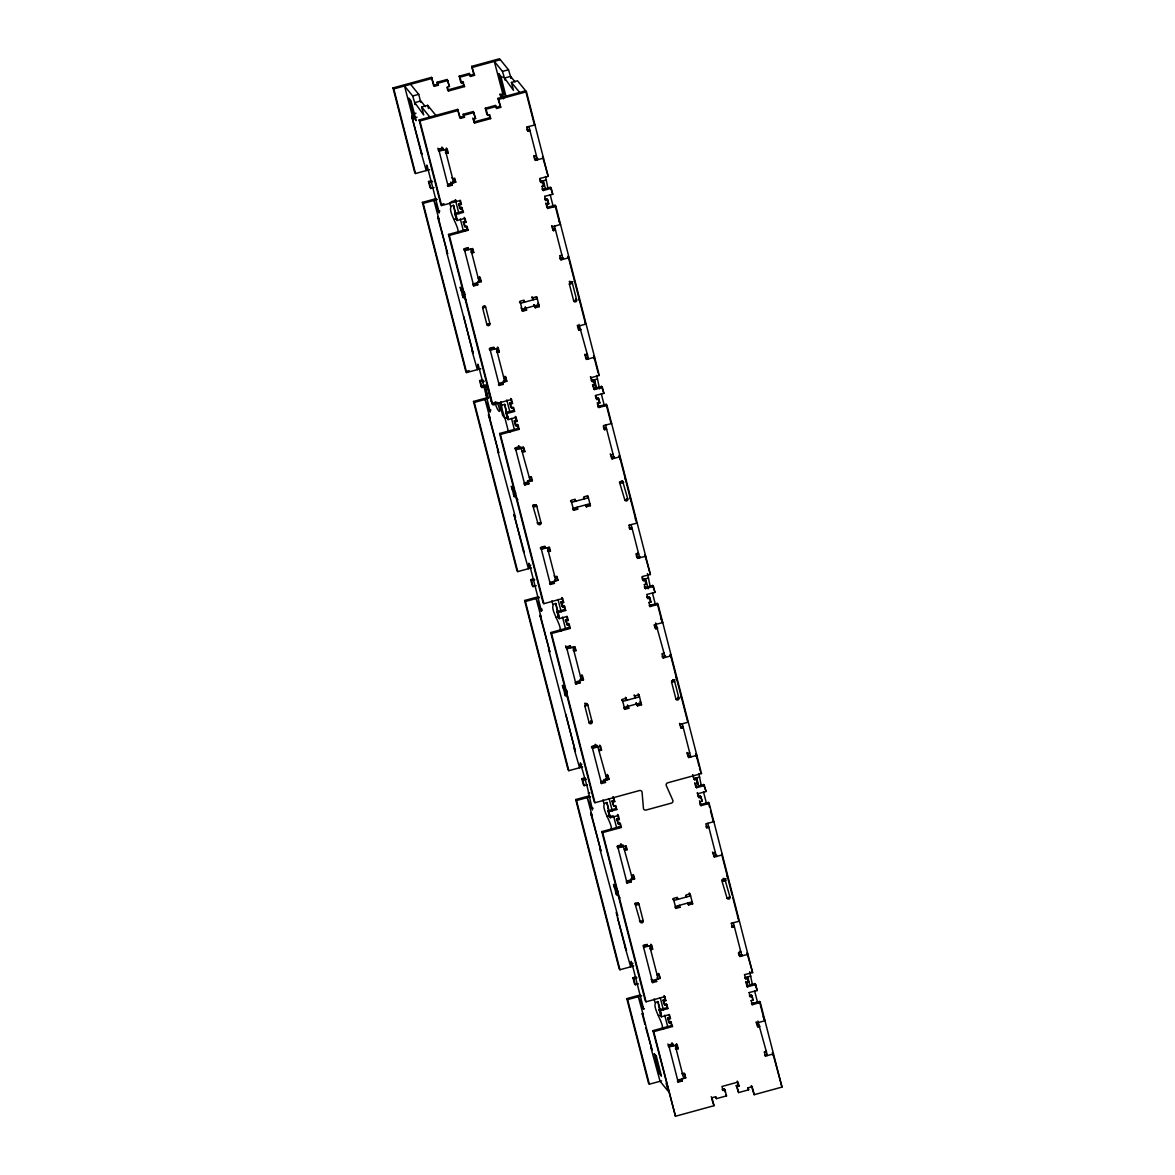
<?xml version="1.0" encoding="UTF-8"?>
<svg xmlns="http://www.w3.org/2000/svg" width="1175" height="1175" viewBox="0 0 1175 1175"><rect width="100%" height="100%" fill="white"/><g stroke="black" fill="none" stroke-linecap="round" stroke-linejoin="round"><path stroke-width="1.5" d="M657.838 1001.541L659.616 1009.942M465.124 231.196L465.256 229.83M510.214 431.915L510.332 430.549M554.908 206.624L555.041 205.258L546.992 207.446L547.8 208.445L555.848 206.242L599.294 375.442L591.245 377.645L590.438 376.646L591.466 380.641L592.273 381.625L594.286 381.082L595.299 385.062L593.287 385.606L592.479 384.622M561.312 630.975L561.444 629.609M567.349 629.315L567.466 627.949M599.999 407.328L600.117 405.962M606.021 405.683L606.153 404.317L598.104 406.506L598.912 407.505L606.961 405.302L650.392 574.502L642.226 576.543M618.461 828.375L618.579 827.009M651.112 606.388L651.229 605.022M657.133 604.743L657.251 603.377L649.217 605.566L650.025 606.564L658.059 604.361L701.504 773.561L667.694 782.814A2.086 2.042 -39.2 0 0 666.313 785.678L672.805 800.248A2.086 2.042 -39.2 0 1 671.41 803.112L646 810.06A2.086 2.042 -39.2 0 1 643.43 808.283L642.079 792.317A2.086 2.042 -39.2 0 0 639.508 790.54L594.976 802.731L594.168 801.747L550.722 632.547L569.478 627.406L570.286 628.39L551.53 633.531L550.722 632.547M663.537 1029.094L663.655 1027.728M708.246 803.803L708.363 802.422L700.329 804.625L701.137 805.624L709.171 803.421L752.617 972.621L744.451 974.663M753.322 1004.507L753.454 1003.142M759.358 1002.862L759.476 1001.482L751.442 1003.685L752.25 1004.684L760.284 1002.481L782.007 1087.081L754.203 1094.689L751.354 1085.744M545.508 176.485L547.917 188.088M647.469 573.606L650.142 586.207M486.156 395.211L478.416 365.469L477.931 364.177L477.358 369.64L471.865 350.4M492.222 402.658L494.132 404.978L493.911 403.436M456.561 216.934L453.579 205.331C443.665 206.844 461.423 228.67 457.486 233.091M558.786 615.054L555.804 603.451C545.905 604.993 563.559 626.51 559.667 631.092M591.113 814.862L592.2 816.184L587.236 797.619L592.494 810.016L587.456 787.705L580.362 762.766L579.569 767.76L574.076 748.519M608.606 809.134L606.902 802.51C597.003 804.023 614.76 825.849 610.809 830.27M698.831 773.664L701.24 785.238M660.996 1013.173L658.015 1001.57C648.115 1003.083 665.873 1024.908 661.922 1029.329M749.679 971.725L752.352 984.297M507.424 416.2L507.938 417.404L504.692 404.391L501.475 405.287L502.371 410.281L504.927 418.241L508.07 417.566L505.059 418.403L502.65 415.436L499.434 402.584M504.692 404.391L506.763 414.29M596.606 375.545L597.488 378.982L594.271 379.877L594.653 382.609M597.488 378.982L599.558 388.881M429.595 169.655L415.524 173.518L414.716 172.519L392.993 87.919L431.519 77.374L434.368 86.318L438.393 85.217L437.071 82.235L447.132 79.489L449.467 86.451L447.455 87.009L448.483 90.989L464.566 86.583L462.73 81.604L460.718 82.162L459.19 76.184L469.236 73.438L470.558 76.419L474.582 75.317L471.718 66.358L499.537 58.75L508.511 69.766L511.096 78.387L510.582 76.39L504.545 78.049L505.059 80.032L502.474 71.411L494.308 61.394L503.091 94.896L502.019 93.574M392.993 87.919L393.801 88.903L432.327 78.358M472.526 67.357L500.344 59.734M437.878 83.234L447.939 80.487M459.19 76.184L459.998 77.183L470.044 74.422M431.519 77.374L433.56 85.334L437.585 84.233L438.393 85.217M469.236 73.438L469.75 75.42L473.775 74.319L474.582 75.317M412.234 118.161L413.306 119.483L404.523 85.981L412.689 95.998L418.726 94.338L420.768 102.313M502.474 71.411L508.511 69.766M460.718 82.162L461.525 83.146L463.538 82.603M446.985 87.332L447.675 89.99L463.758 85.584L464.566 86.583M499.948 77.858L503.767 93.457L505.926 96.1L500.814 76.184L498.655 73.54L499.948 77.858L502.973 77.036M412.689 95.998L415.274 104.619L414.76 102.622L420.797 100.977L425.306 106.514M414.76 102.622L423.705 114.974L421.663 107.013L427.7 105.353L435.866 115.37M504.545 78.049L513.49 90.387L511.448 82.426L517.485 80.767L526.459 91.782L548.182 176.382L540.001 178.424M412.954 114.048L408.871 98.127L411.03 100.771L416.141 120.672L413.982 118.043L412.954 114.048L415.979 113.226M413.982 118.043L416.993 117.206M500.139 94.294L500.814 95.116L504.031 94.235M461.423 204.391L460.615 203.407L458.603 203.951L459.41 204.949L461.423 204.391L460.409 200.411L441.638 205.552L440.831 204.567L419.108 119.968L457.633 109.407L460.497 118.367L464.507 117.265L463.2 114.283L473.246 111.537L475.581 118.499L473.569 119.042L472.761 118.058M473.114 119.38L474.597 123.023L490.68 118.616L489.652 114.636L487.64 115.194L486.832 114.195L485.304 108.232L495.351 105.471L496.673 108.453L500.697 107.351L497.847 98.406L525.651 90.798L533.744 122.303M501.035 98.112L503.047 97.554L503.708 98.392M419.108 119.968L419.916 120.952L458.441 110.406M497.847 98.406L498.655 99.39L526.459 91.782M464.008 115.268L474.054 112.521M485.304 108.232L486.112 109.216L496.158 106.47L496.673 108.453M457.633 109.407L459.689 117.368L463.699 116.281L464.507 117.265M495.865 107.468L499.889 106.367M473.789 122.038L489.872 117.632L490.68 118.616M437.834 148.212L438.642 149.196L442.667 148.109L443.181 150.092L441.859 147.11L442.667 148.109M442.608 148.638L438.084 149.871L439.156 151.193L447.205 148.99L448.218 152.97L446.206 153.528L445.398 152.53L447.411 151.986L448.218 152.97M526.797 126.988L534.977 124.961L533.905 123.639M527.149 130.146L529.161 129.602L529.969 130.587L527.957 131.145L526.899 129.162M434.06 187.603L430.843 188.485L430.035 187.501L428.508 181.523L431.724 180.642M428.508 181.523L429.316 182.522L432.532 181.64M533.758 155.526L534.434 156.363L536.314 155.643M533.964 156.686L534.64 159.345L537.856 158.463M447.675 184.372L455.724 182.169L454.696 178.189L452.683 178.732L451.876 177.748M534.64 159.345L535.447 160.343L543.496 158.14L542.424 156.818M451.406 184.269L447.381 185.371L448.189 186.355L452.213 185.253L450.892 182.272L452.213 185.253M480.707 368.715L466.637 372.578L465.829 371.579L422.383 202.379L436.454 198.531M422.383 202.379L423.191 203.363L437.262 199.515M440.831 204.567L443.959 203.701M451.068 201.762L456.179 200.352M539.839 179.584L540.353 181.582L542.365 181.023L543.173 182.022L544.187 186.002L542.042 186.384M546.375 179.922L543.364 180.744L545.494 189.028M540.353 181.582L541.161 182.566L543.173 182.022M437.79 217.683L438.863 219.005L433.913 200.44L439.127 212.998L438.863 211.324L439.861 211.045M458.603 203.951L459.631 207.931L461.643 207.387L463.464 212.352L455.43 214.555L454.622 213.571L462.656 211.368L463.464 212.352M542.38 185.283L544.187 186.002M459.631 207.931L460.438 208.93L462.451 208.372M542.145 188.543L542.395 189.542L550.443 187.339L551.251 188.323L552.779 194.301L544.598 196.328M542.395 189.542L543.202 190.526L551.251 188.323M453.976 219.417L456.987 218.594M454.622 213.571L456.957 220.533L465.006 218.33L466.02 222.31L464.008 222.868L463.2 221.869L465.212 221.326L466.02 222.31M544.701 198.502L544.95 199.486L546.962 198.942L547.77 199.926L548.798 203.907L546.786 204.465L545.978 203.466M544.95 199.486L545.758 200.484L547.77 199.926M463.2 221.869L464.727 225.718M464.228 225.85L465.036 226.848L467.048 226.29L468.076 230.271L449.305 235.411L448.498 234.427L467.268 229.287L468.076 230.271M468.164 248.16L463.64 249.408L464.712 250.73L472.747 248.527L473.775 252.507L471.762 253.051L470.955 252.067L472.967 251.509L473.775 252.507M551.824 225.864L552.485 226.687L560.534 224.484L558.771 220.518M553.513 230.667L555.525 230.124L554.717 229.125L552.705 229.683L553.513 230.667L552.485 226.687M478.24 278.269L480.252 277.711L481.265 281.692L473.231 283.895M559.858 255.724L561.856 255.166M477.784 281.442L480.457 280.707L481.265 281.692M559.946 257.883L560.196 258.882L563.413 258.001M560.196 258.882L561.004 259.866L569.053 257.663L567.966 256.341L568.656 258.999M477.77 284.791L476.962 283.792L472.938 284.893L473.745 285.892L477.77 284.791L477.256 282.793M569.831 282.47L572.857 281.633M482.631 307.953L485.657 307.13L489.916 323.713A1.572 1.542 -39.2 0 1 488.785 325.622A1.572 1.542 -39.2 0 1 486.891 324.55L482.631 307.953A1.572 1.542 -39.2 0 1 483.762 306.058A1.572 1.542 -39.2 0 1 485.657 307.13L484.57 305.808M569.405 284.203L572.416 283.381L576.675 299.963A1.572 1.542 -39.2 0 1 575.559 301.872A1.572 1.542 -39.2 0 1 573.664 300.785L569.405 284.203A1.572 1.542 -39.2 0 1 570.536 282.294A1.572 1.542 -39.2 0 1 572.416 283.381L571.608 282.382A1.572 1.542 -39.2 0 0 570.903 281.442M532.437 298.788L531.923 296.805L532.73 297.789L536.755 296.688L539.31 306.646L535.286 307.747L533.979 304.766L535.286 307.747M525.768 309.142L521.759 310.244L522.567 311.228L526.576 310.127L525.269 307.145L526.576 310.127M534.478 306.748L538.502 305.647L539.31 306.646M486.891 324.55L489.916 323.713M573.664 300.785L576.675 299.963L575.867 298.964A1.572 1.542 -39.2 0 1 574.164 300.918M493.72 347.697L489.197 348.931L490.269 350.253L498.303 348.05L499.331 352.03L497.319 352.588L496.511 351.589L498.523 351.046L499.331 352.03M577.233 325.225L578.041 326.224L586.09 324.021L585.003 322.699M578.262 329.206L580.274 328.662L581.082 329.646L579.069 330.204L577.498 326.224M465.829 371.579L469.236 370.639M485.172 386.663L481.956 387.544L481.148 386.56L479.606 380.582L482.822 379.701M479.606 380.582L480.413 381.581L483.63 380.7M482.646 381.86L484.159 381.449M585.414 357.082L585.238 354.292M503.796 377.792L505.808 377.248L506.822 381.229L498.788 383.432M584.739 354.424L585.547 355.408L587.559 354.865L586.751 353.881M481.148 386.56L483.16 386.002M503.341 380.964L506.014 380.23L506.822 381.229M587.764 357.861L585.752 358.404L586.56 359.403L594.609 357.2L593.522 355.878M503.311 384.313L502.503 383.329L498.494 384.431L499.302 385.415L503.311 384.313L502.812 382.33M531.394 567.892L517.749 571.623L516.941 570.639L473.496 401.439L487.566 397.591M473.496 401.439L474.303 402.423L487.948 398.692M448.498 234.427L491.943 403.627L497.054 402.217M491.943 403.627L492.751 404.611L511.507 399.471L512.535 403.451L510.523 404.009L509.715 403.01L511.727 402.467L512.535 403.451M591.466 380.641L593.478 380.083L594.286 381.082M488.903 416.743L489.975 418.065L485.025 399.5L490.225 412.058L489.96 410.383L490.974 410.104M509.715 403.01L510.743 406.991L511.742 406.726M593.992 384.196L595.299 385.062M510.743 406.991L511.551 407.989L513.563 407.431L514.577 411.412L506.543 413.615L505.735 412.631L513.769 410.428L514.577 411.412M593.507 388.602L601.541 386.399L602.349 387.383L603.891 393.361L595.71 395.387M592.685 385.4L594.315 389.586L602.349 387.383M505.735 412.631L508.07 419.593L516.119 417.389L517.132 421.37L515.12 421.928L514.312 420.929L516.324 420.386L517.132 421.37M598.883 398.986L598.075 398.002L596.063 398.545L596.871 399.544L598.883 398.986L599.896 402.966L597.899 403.524L597.223 402.702M514.312 420.929L515.34 424.909L516.339 424.63M598.589 402.114L599.896 402.966M515.34 424.909L516.148 425.908L518.16 425.35L519.174 429.33L500.418 434.471L499.61 433.487L518.366 428.346L519.174 429.33M519.335 446.691L518.528 445.707L519.849 448.688L519.335 446.691L515.311 447.793L524.858 484.952L528.867 483.85L527.56 480.869L528.867 483.85M519.262 447.22L514.753 448.468L515.825 449.775L523.859 447.587L524.887 451.567L522.875 452.111L522.067 451.127L524.079 450.568L524.887 451.567M603.465 425.585L611.646 423.543L610.559 422.222M603.818 428.743L605.83 428.185L606.638 429.183L604.626 429.727L603.304 426.745M529.352 477.329L531.364 476.771L532.378 480.751L524.344 482.954M620.371 459.719L619.078 455.401L620.165 456.722L612.116 458.926L610.295 453.961L611.103 454.945L612.968 454.226M528.897 480.502L531.57 479.767L532.378 480.751M611.308 457.942L614.525 457.06M528.06 482.852L524.05 483.953L524.858 484.952M532.672 505.691L535.683 504.868L536.755 506.19L541.014 522.772A1.572 1.542 -39.2 0 1 539.898 524.682A1.572 1.542 -39.2 0 1 538.003 523.609L537.195 522.611M622.456 481.118L619.445 481.941L624.777 499.845A1.572 1.542 -39.2 0 0 626.672 500.932A1.572 1.542 -39.2 0 0 627.788 499.022L622.721 481.442A1.572 1.542 -39.2 0 0 622.471 480.928M573.165 508.305L589.909 503.708M577.689 509.186L576.881 508.202L572.857 509.304L573.664 510.288L577.689 509.186L577.175 507.203M590.423 505.705L589.615 504.707L585.591 505.808L586.398 506.807L590.423 505.705L587.867 495.747L583.843 496.849L584.357 498.846L583.549 497.847M541.014 522.772L538.003 523.609L532.936 506.028A1.572 1.542 -39.2 0 1 533.112 504.853M624.777 499.845L627.788 499.022M544.818 546.757L540.294 547.991L541.381 549.312L549.415 547.109L550.443 551.09L548.431 551.648L547.623 550.649L549.636 550.106L550.443 551.09M629.022 525.107L637.202 523.081L636.116 521.759M629.374 528.265L631.386 527.722L632.194 528.706L630.182 529.264L629.11 527.281M540.001 615.803L541.087 617.125L536.123 598.56L541.337 611.117L541.293 610.339L529.793 565.513L530.806 565.248M536.285 585.723L533.068 586.604L532.26 585.62L530.718 579.642L533.935 578.761M530.718 579.642L531.526 580.641L534.742 579.76M637.349 553.072L638.657 553.924L636.644 554.468L635.983 553.645M640.081 556.583L636.865 557.464L636.189 554.806M549.9 582.492L557.934 580.288L556.921 576.308L554.908 576.852L554.101 575.867M637.54 558.287L645.721 556.26L644.634 554.938M554.424 583.373L553.616 582.389L549.606 583.49L550.414 584.474L554.424 583.373L553.91 581.39M582.594 766.922L568.847 770.683L568.039 769.698L524.608 600.498L538.679 596.65M524.608 600.498L525.416 601.482L539.487 597.634M499.61 433.487L543.056 602.687L543.863 603.671L562.619 598.53L563.648 602.511L561.635 603.069L560.827 602.07L562.84 601.527L563.648 602.511M642.064 577.703L642.578 579.701L644.59 579.143L645.398 580.142L646.412 584.122L644.267 584.504M648.6 578.041L645.589 578.864L648.145 588.807M642.578 579.701L643.386 580.685L645.398 580.142M541.073 609.443L542.086 609.164M541.176 610.809L542.174 610.53M560.827 602.07L561.856 606.05L563.354 605.639M561.856 606.05L562.649 607.049L564.661 606.491L565.689 610.471L557.655 612.674L556.847 611.69L564.881 609.487L565.689 610.471M644.355 586.663L644.62 587.662L652.654 585.458L653.462 586.442L655.004 592.42L646.823 594.447M644.62 587.662L645.428 588.646L653.462 586.442M556.186 617.536L559.212 616.713M556.847 611.69L559.183 618.652L567.217 616.449L568.245 620.429L566.232 620.988L565.425 619.989L567.437 619.445L568.245 620.429M646.911 596.621L647.175 597.605L649.188 597.062L649.995 598.046L651.009 602.026L648.864 602.423M647.175 597.605L647.983 598.604L649.995 598.046M565.425 619.989L566.952 623.837M567.951 623.558L569.273 624.41L570.286 628.39M566.453 623.969L567.261 624.968L569.273 624.41M565.616 645.853L566.423 646.852L570.448 645.751L570.947 647.748L570.139 646.749M570.374 646.279L565.851 647.528L566.938 648.835L574.972 646.647L576 650.627L573.988 651.17L573.18 650.186L575.192 649.628L576 650.627M654.578 624.645L662.744 622.603L660.996 618.637M655.738 628.787L657.736 628.243L656.928 627.244L654.93 627.803L655.738 628.787L654.71 624.806M580.465 676.389L582.462 675.831L583.49 679.811L575.456 682.014M662.068 653.843L664.213 653.462L663.405 652.463M580.009 679.561L582.683 678.827L583.49 679.811M662.171 656.002L662.421 657.001L665.637 656.12M662.421 657.001L663.229 657.985L671.263 655.782L670.191 654.46L670.866 657.119M579.98 682.91L579.172 681.911L575.148 683.013L575.956 684.012L579.98 682.91L579.466 680.913M672.056 680.589L675.067 679.752M584.856 706.072L587.867 705.25L592.127 721.832A1.572 1.542 -39.2 0 1 591.01 723.741A1.572 1.542 -39.2 0 1 589.116 722.669L584.856 706.072A1.572 1.542 -39.2 0 1 585.972 704.163A1.572 1.542 -39.2 0 1 587.867 705.25L586.795 703.928M671.63 682.322L674.641 681.485L678.9 698.082A1.572 1.542 -39.2 0 1 677.784 699.992A1.572 1.542 -39.2 0 1 675.889 698.905L671.63 682.322A1.572 1.542 -39.2 0 1 672.746 680.413A1.572 1.542 -39.2 0 1 674.641 681.485L673.833 680.501A1.572 1.542 -39.2 0 0 673.128 679.561M626.246 698.288L625.438 697.304L626.76 700.285L626.246 698.288L622.221 699.389L624.777 709.347L628.801 708.246L627.479 705.264L628.801 708.246M634.662 696.907L634.148 694.924L634.955 695.908L638.98 694.807L641.535 704.765L637.511 705.867L636.189 702.885L637.511 705.867M624.263 707.365L641.021 702.768L639.949 701.446M627.993 707.262L623.969 708.363L624.777 709.347M636.703 704.868L640.727 703.766L641.535 704.765M589.116 722.669L592.127 721.832L591.054 720.51M675.889 698.905L678.9 698.082L678.092 697.083A1.572 1.542 -39.2 0 1 676.389 699.037M596.004 745.288L595.196 744.289L596.503 747.271L596.004 745.288L591.98 746.375L601.512 783.534L605.536 782.433L604.214 779.451L605.536 782.433M595.931 745.817L591.407 747.05L592.494 748.372L600.528 746.169L601.556 750.149L599.544 750.707L598.736 749.709L600.748 749.165L601.556 750.149M679.458 723.345L680.266 724.343L688.3 722.14L687.698 721.391M680.487 727.325L682.484 726.782L683.292 727.766L681.294 728.324L679.708 724.343M580.905 764.572L581.919 764.308M587.383 784.783L584.166 785.664L583.358 784.68L581.831 778.702L585.047 777.821M581.831 778.702L582.638 779.701L585.855 778.819M584.871 779.98L586.369 779.568M606.021 775.911L608.018 775.368L609.047 779.348L601.012 781.551M687.639 755.202L686.949 752.543L687.757 753.527L689.637 752.822M605.566 779.084L608.239 778.349L609.047 779.348M689.989 755.98L687.977 756.524L688.785 757.523L696.819 755.319L695.747 753.998M604.728 781.448L600.704 782.55L601.512 783.534M588.278 793.257L589.777 792.846M633.692 965.982L619.959 969.742L619.152 968.758L575.706 799.558L589.351 795.828M575.706 799.558L576.514 800.542L590.584 796.694M611.94 801.13L613.952 800.586L614.76 801.57L612.748 802.128L611.94 801.13L613.761 806.109L615.773 805.551L616.802 809.531L608.753 811.734L607.945 810.75L615.994 808.547L616.802 809.531M696.496 779.187L695.688 778.203L693.676 778.746L694.484 779.745L696.496 779.187L697.759 784.415M696.893 780.832L696.525 777.894L699.712 777.101M592.185 808.503L593.184 808.224M694.704 782.741L695.512 783.725L697.524 783.182L695.688 778.203M698.288 796.723L697.26 792.684L698.067 793.683L706.102 791.48L703.766 784.518L695.732 786.721L695.042 784.063M695.864 786.883L696.54 787.705L704.574 785.502M607.299 816.596L609.987 815.171M607.945 810.75L609.487 816.713L612.704 815.847M609.487 816.713L610.295 817.712L618.329 815.509L619.357 819.489L617.345 820.047L616.537 819.048L618.549 818.505L619.357 819.489M701.108 797.105L700.3 796.121L698.288 796.665L699.096 797.663L701.108 797.105L702.121 801.086L700.109 801.644L699.433 800.821M616.537 819.048L618.373 824.027L620.371 823.469L621.399 827.45L602.643 832.59L601.835 831.606L620.591 826.466L621.399 827.45M621.546 844.81L620.738 843.826L622.06 846.808L621.546 844.81L617.536 845.912L627.068 883.071L631.092 881.97L630.578 879.972M621.487 845.339L616.963 846.587L618.035 847.895L626.084 845.706L627.112 849.687L625.1 850.23L624.292 849.246L626.304 848.688L627.112 849.687M706.836 827.846L708.848 827.303L708.04 826.304L706.028 826.862L706.836 827.846L705.822 823.866L713.857 821.663L712.784 820.341M631.562 875.448L633.575 874.89L634.603 878.871L626.554 881.074M721.729 854.049L722.375 854.842L714.341 857.045L712.505 852.081L713.313 853.065L715.325 852.521M631.107 878.621L633.795 877.887L634.603 878.871M713.533 856.061L716.75 855.18M634.882 903.81L637.908 902.987L638.98 904.309L643.239 920.892A1.572 1.542 -39.2 0 1 642.108 922.801A1.572 1.542 -39.2 0 1 640.228 921.729L639.42 920.73M726.179 878.812L721.656 880.06L727.002 897.964A1.572 1.542 -39.2 0 0 728.882 899.051A1.572 1.542 -39.2 0 0 730.013 897.142L724.946 879.561A1.572 1.542 -39.2 0 0 723.051 878.474M675.375 906.424L692.134 901.827M679.914 907.306L679.106 906.322L675.082 907.423L675.889 908.407L679.914 907.306L679.4 905.323M692.648 903.825L691.84 902.826L687.816 903.928L688.623 904.926L692.648 903.825L690.092 893.867L686.068 894.968L686.582 896.966L685.774 895.967M643.239 920.892L640.228 921.729L635.161 904.148A1.572 1.542 -39.2 0 1 635.322 902.973M727.002 897.964L730.013 897.142M644.032 945.699L647.043 944.876M643.592 947.432L651.64 945.229L652.654 949.209L650.656 949.767M731.247 923.227L739.413 921.2L738.341 919.878M649.848 948.768L651.846 948.225L652.654 949.209M732.392 927.383L734.404 926.825L733.597 925.841L731.584 926.385L732.392 927.383L731.379 923.403M642.226 1013.922L643.298 1015.244L638.348 996.679L643.562 1009.237L643.503 1008.458L632.018 963.632L633.017 963.368M638.495 983.842L635.278 984.723L634.471 983.739L632.943 977.762L636.16 976.88M632.943 977.762L633.751 978.76L636.967 977.879M657.119 974.971L659.131 974.428L660.159 978.408L652.11 980.611L651.038 979.289M738.737 952.426L740.882 952.044L740.074 951.06M738.399 952.925L739.09 955.583L742.306 954.702M739.765 956.406L747.932 954.379L746.859 953.057M656.649 981.492L655.841 980.508L651.817 981.61L652.624 982.594L656.649 981.492L656.135 979.509M661.613 1080.853L649.349 1084.202L648.541 1083.218L626.818 998.618L640.463 994.887M626.818 998.618L627.626 999.602L641.697 995.754M601.835 831.606L645.266 1000.806L646.074 1001.79L664.844 996.65L665.858 1000.63L663.86 1001.188L663.053 1000.189L665.05 999.646L665.858 1000.63M747.608 978.246L746.801 977.262L744.788 977.806L745.596 978.804L747.608 978.246L748.637 982.241L746.624 982.785L745.817 981.801M747.726 978.481L747.623 976.954L750.825 976.161M643.386 1008.928L644.399 1008.649M663.053 1000.189L664.066 1004.17L664.874 1005.168L666.886 1004.61L667.914 1008.591L659.865 1010.794L659.058 1009.81L667.106 1007.607L667.914 1008.591M755.687 984.562L754.879 983.578L746.83 985.781L747.638 986.765L755.687 984.562L757.214 990.54L749.048 992.567M658.411 1015.655L661.422 1014.833M659.058 1009.81L661.408 1016.772L669.442 1014.568L670.47 1018.549L668.457 1019.107L667.65 1018.108L669.662 1017.565L670.47 1018.549M752.206 996.165L751.398 995.181L749.386 995.724L750.193 996.723L752.206 996.165L753.234 1000.145L751.089 1000.542M667.65 1018.108L668.663 1022.088L670.675 1021.545L672.511 1026.509L653.741 1031.65L652.933 1030.666L671.703 1025.525L672.511 1026.509M668.663 1022.088L669.471 1023.087L671.483 1022.529M667.841 1043.973L668.648 1044.972L672.658 1043.87L673.172 1045.868L671.85 1042.886L672.658 1043.87M672.599 1044.399L668.076 1045.647L669.148 1046.954L677.197 1044.766L678.21 1048.746L676.198 1049.29L675.39 1048.306L677.402 1047.747L678.21 1048.746M756.803 1024.585L756.127 1021.942L756.935 1022.926L764.969 1020.723L763.207 1016.757M757.948 1026.906L759.961 1026.362L759.153 1025.364L757.141 1025.922L757.948 1026.906L756.935 1022.926M677.667 1080.133L685.715 1077.93L684.687 1073.95L682.675 1074.508L681.867 1073.509M764.293 1051.963L766.438 1051.581L765.762 1050.744M764.646 1055.121L765.454 1056.105L773.488 1053.902L772.416 1052.58L773.091 1055.238M682.205 1081.029L681.397 1080.031L677.373 1081.132L678.181 1082.131L682.205 1081.029L681.691 1079.032M725.004 1089.901L724.197 1088.917L722.184 1089.46L722.992 1090.459L725.004 1089.901L726.532 1095.878L716.486 1098.625L715.678 1097.641M736.255 1085.612L738.267 1085.068L739.075 1086.053L737.063 1086.596L736.255 1085.612L738.59 1092.574L748.651 1089.827L748.005 1087.668M711.139 1096.745L711.947 1097.744L715.972 1096.642L716.486 1098.625M748.137 1087.83L752.162 1086.728L754.203 1094.689M652.933 1030.666L675.463 1116.25L714.003 1105.704L711.947 1097.744M453.579 205.331L455.18 213.703M555.804 603.451L557.391 611.822M606.902 802.51L609.047 812.63M510.582 76.39L515.091 81.927M511.448 82.426L519.614 92.443M495.351 105.471L496.158 106.47M469.75 75.42L470.558 76.419M536.387 158.463L537.46 159.785L528.941 126.606M548.182 176.382L542.688 157.142M552.779 194.301L550.443 187.339M555.848 206.242L555.041 205.258L559.329 221.972M547.991 202.922L548.798 203.907M449.467 86.451L447.132 79.489M475.581 118.499L473.246 111.537M447.675 89.99L448.483 90.989M433.56 85.334L434.368 86.318M459.689 117.368L460.497 118.367M561.944 258.001L563.016 259.322L554.497 226.143M410.545 84.321L418.726 94.338M578.893 298.142L579.304 300.462M421.663 107.013L429.83 117.03M578.981 324.344L588.572 358.845L587.5 357.523M455.724 182.169L454.226 178.527M452.625 181.391L453.712 182.713L445.193 149.548M594.814 360.182L593.874 357.2M420.753 151.34L426.246 170.581L426.731 165.102L427.303 166.409L438.863 211.324M421.267 153.323L422.075 154.322L411.72 116.163L420.812 151.56M536.197 297.363L537.269 298.685L520.51 303.267L519.438 301.946M598.486 374.458L599.294 375.442M537.724 303.326L538.796 304.648L522.053 309.245L520.966 307.923M603.891 393.361L601.541 386.399M523.727 301.182L524.535 302.166L524.021 300.168L520.011 301.27L522.567 311.228M606.961 405.302L606.153 404.317L610.838 422.559M467.929 248.63L468.737 249.629L468.223 247.631L464.198 248.733L473.745 285.892M480.252 277.711L479.444 276.727L480.457 280.707M446.309 250.863L473.173 353.381L463.64 316.222M613.056 457.06L614.128 458.382L605.61 425.203M624.718 476.639L625.129 478.959M464.668 292.722L464.14 292.061L464.654 294.044M460.703 289.212L465.183 294.705M630.006 497.201L631.019 501.182M462.23 295.175L466.181 300.022M498.303 348.05L497.495 347.066L498.523 351.046M635.367 518.102L635.778 520.437M493.485 348.167L494.293 349.151L493.779 347.168L489.755 348.255L499.302 385.415M505.808 377.248L505 376.25L506.014 380.23M503.737 380.45L504.824 381.772L496.305 348.608M510.846 398.648L511.507 399.471M638.613 556.583L639.685 557.905L631.166 524.726M587.294 496.423L588.381 497.745L571.623 502.327L570.551 501.005M650.392 574.502L644.913 555.261M516.119 417.389L515.311 416.405L516.324 420.386M655.004 592.42L652.654 585.458M518.16 425.35L517.352 424.366L518.366 428.346M645.604 583.123L646.412 584.122M574.839 500.242L575.647 501.226L575.133 499.228L571.109 500.33L573.664 510.288M658.059 604.361L657.251 603.377L661.936 621.619M650.201 601.042L651.009 602.026M520.775 446.808L530.366 481.309L529.293 479.988M655.65 622.941L665.241 657.442L664.169 656.12M497.422 449.922L515.531 517.602L514.459 516.28M675.831 675.698L676.844 679.679M511.815 488.271L515.752 493.103M681.103 696.261L681.515 698.582M513.343 494.234L517.822 499.742M544.583 547.227L545.391 548.211L544.892 546.228L540.867 547.315L550.414 584.474M557.934 580.288L556.451 576.646M554.85 579.51L555.922 580.832L547.403 547.668M697.039 758.301L696.085 755.319M522.963 549.459L528.456 568.7L528.956 563.222L529.793 565.513M562.619 598.53L561.812 597.546L562.84 601.527M523.477 551.442L524.285 552.441L513.945 514.283L523.022 549.68M689.71 755.643L690.797 756.964L682.278 723.785M638.172 693.823L638.98 694.807M638.407 695.482L639.494 696.804L622.735 701.387L621.663 700.065M700.697 772.577L701.504 773.561M564.661 606.491L563.853 605.507L564.881 609.487M692.795 774.942L694.484 779.745M706.102 791.48L703.766 784.518M709.171 803.421L708.363 802.422L709.641 807.401M702.121 801.086L700.3 796.121M582.462 675.831L581.669 674.847L582.683 678.827M580.406 679.047L581.478 680.369L572.959 647.19M548.519 648.982L575.398 751.501L565.865 714.341M715.267 855.18L716.353 856.502L707.835 823.322M726.943 874.758L727.354 877.079M566.893 690.841L566.35 690.18L566.864 692.163M562.913 687.331L567.408 692.824M564.455 693.294L568.406 698.141M600.528 746.169L599.72 745.185L600.748 749.165M737.592 916.221L738.003 918.556M597.443 745.405L607.034 779.892L605.962 778.57M613.6 797.428L614.76 801.57M740.823 954.702L741.91 956.024L733.391 922.845M689.519 894.542L690.592 895.864L673.848 900.447L672.776 899.125M752.617 972.621L747.124 953.38M618.329 815.509L617.521 814.525L618.549 818.505M757.214 990.54L754.879 983.578M747.829 981.243L748.637 982.241M677.064 898.346L677.872 899.345L677.358 897.348L673.334 898.449L675.889 908.407M760.284 1002.481L759.476 1001.482L764.161 1019.738M752.426 999.161L753.234 1000.145M623 844.928L632.591 879.429L631.518 878.107M757.86 1021.06L767.451 1055.561L766.379 1054.239M631.092 881.97L630.285 880.971L626.26 882.072L627.068 883.071M599.632 848.042L617.742 915.722L616.669 914.4M782.007 1087.081L772.68 1052.918M614.026 886.391L617.977 891.223M615.568 892.354L620.048 897.862M651.64 945.229L650.832 944.245L651.846 948.225M646.808 945.346L647.616 946.33L647.102 944.348L643.092 945.434L652.624 982.594M616.155 912.402L626.51 950.56L625.702 949.562M751.486 1085.906L752.162 1086.728M659.131 974.428L658.323 973.429L660.159 978.408M747.843 1088.828L748.651 1089.827M657.075 977.629L658.147 978.951L649.628 945.787M625.188 947.579L630.681 966.819L631.181 961.341L632.018 963.632M664.844 996.65L664.037 995.666L665.05 999.646M666.886 1004.61L666.078 1003.626L667.106 1007.607M725.724 1094.88L726.532 1095.878M677.197 1044.766L676.389 1043.767L677.402 1047.747M714.003 1105.704L711.551 1098.346M684.687 1073.95L683.879 1072.966L685.715 1077.93M650.744 1047.101L660.071 1081.279L668.237 1091.296L666.196 1083.335L666.739 1083.996M491.282 401.498L488.066 388.631L485.025 384.739L488.433 398.002L486.039 395.05L489.96 410.383M456.664 217.992L455.724 215.451M558.874 616.111L557.934 613.57M661.099 1014.231L660.159 1011.69M497.377 402.863C503.781 418.726 495.395 408.929 495.262 401.835M595.167 384.871L595.828 387.353M568.245 256.679L585.282 323.022M593.801 356.201L598.09 372.93M619.783 457.398L635.969 520.422M670.455 654.798L687.492 721.142M696.011 754.321L699.14 766.482M699.536 768.009L700.315 771.05M710.493 810.721L713.049 820.679M722.023 855.606L732.216 895.321M732.774 897.509L738.164 918.453M550.223 194.874L553.263 206.741M601.321 393.86L604.376 405.786M652.448 592.993L655.488 604.861M703.546 792.053L706.601 803.92M754.658 991.112L757.713 1002.98M594.477 379.804L596.738 388.587M696.702 777.923L698.405 784.547M747.799 976.983L749.503 983.607M542.365 181.023L543.129 184.005M546.962 198.942L547.726 201.924M593.478 380.083L594.491 384.063M598.075 398.002L599.088 401.982M644.59 579.143L645.354 582.124M649.188 597.062L649.951 600.043M746.801 977.262L747.491 979.921M751.398 995.181L752.088 997.825M526.929 127.164L527.957 131.145M534.434 156.363L535.447 160.343M540.133 178.585L541.161 182.566M542.189 186.546L543.202 190.526M544.745 196.504L545.758 200.484M546.786 204.465L547.8 208.445M559.99 255.886L561.004 259.866M578.041 326.224L579.069 330.204M585.547 355.408L586.56 359.403M591.245 377.645L592.273 381.625M593.287 385.606L594.315 389.586M595.842 395.564L596.871 399.544M597.899 403.524L598.912 407.505M603.597 425.747L604.626 429.727M611.103 454.945L612.116 458.926M629.154 525.284L630.182 529.264M636.644 554.468L637.673 558.463M642.358 576.705L643.386 580.685M644.399 584.665L645.428 588.646M646.955 594.623L647.983 598.604M648.997 602.584L650.025 606.564M662.201 654.005L663.229 657.985M680.266 724.343L681.294 728.324M687.757 753.527L688.785 757.523M695.512 783.725L696.54 787.705M698.067 793.683L699.096 797.663M700.109 801.644L701.137 805.624M713.313 853.065L714.341 857.045M738.869 952.587L739.898 956.582M744.583 974.824L745.596 978.804M746.624 982.785L747.638 986.765M749.18 992.743L750.193 996.723M751.222 1000.703L752.25 1004.684M764.426 1052.124L765.454 1056.105M545.861 203.055L546.772 206.565M551.677 225.703L552.456 228.684M595.299 395.564L595.813 397.561M597.429 403.862L598.339 407.431M654.152 624.821L654.666 626.804M692.663 774.766L693.338 777.424M699.639 801.982L700.55 805.507M745.802 981.727L747.153 986.985M502.474 95.322L503.37 98.817M500.814 95.116L501.578 98.098M500.007 94.132L500.77 97.114M498.655 99.39L500.697 107.351M739.075 1086.053L738.047 1082.072L721.964 1086.478L722.992 1090.459M689.284 892.882L690.136 896.202M489.182 114.974L489.872 117.632M737.239 1081.073L738.267 1085.068M486.112 109.216L487.64 115.194M737.063 1086.596L738.59 1092.574M532.73 297.789L533.244 299.787M585.884 504.809L586.398 506.807M634.955 695.908L635.469 697.906M688.109 902.929L688.623 904.926M471.718 66.358L473.775 74.319M724.197 1088.917L724.96 1091.898M473.569 119.042L474.597 123.023M462.73 81.604L463.758 85.584M459.998 77.183L461.525 83.146M463.2 114.283L463.699 116.281M437.071 82.235L437.585 84.233M446.397 148.006L447.411 151.986M459.851 200.426L460.615 203.407M461.643 207.387L462.656 211.368M464.198 217.346L465.212 221.326M466.49 226.29L467.268 229.287M472.291 248.85L472.967 251.509M510.699 398.487L511.727 402.467M513.005 407.446L513.769 410.428M523.051 446.588L524.079 450.568M530.894 477.109L531.57 479.767M548.945 547.447L549.636 550.106M566.673 616.449L567.437 619.445M568.465 623.426L569.478 627.406M574.502 646.97L575.192 649.628M607.211 774.369L608.239 778.349M612.924 796.606L613.952 800.586M615.303 805.888L615.994 808.547M619.563 822.485L620.591 826.466M625.614 846.029L626.304 848.688M633.119 875.228L633.795 877.887M668.972 1014.906L669.662 1017.565M670.675 1021.545L671.703 1025.525M459.41 204.949L460.438 208.93M464.008 222.868L465.036 226.848M470.749 249.071L479.268 282.25M510.523 404.009L511.551 407.989M515.12 421.928L516.148 425.908M561.635 603.069L562.649 607.049M566.232 620.988L567.261 624.968M612.748 802.128L613.761 806.109M617.345 820.047L618.373 824.027M663.86 1001.188L664.874 1005.168M668.457 1019.107L669.471 1023.087M675.184 1045.309L683.703 1078.488M455.342 199.632L458.955 213.688M460.306 218.961L463.464 231.255M506.778 399.926L509.788 411.705M511.522 418.447L514.591 430.373M558.008 599.5L561.165 611.808M562.531 617.081L565.689 629.374M609.12 798.559L612.278 810.868M613.629 816.14L616.787 828.434M660.232 997.619L663.39 1009.927M664.742 1015.2L667.899 1027.493M427.7 105.353L428.508 108.541M438.642 149.196L448.189 186.355M455.43 214.555L456.957 220.533M506.543 413.615L508.07 419.593M557.655 612.674L559.183 618.652M566.423 646.852L575.956 684.012M608.753 811.734L610.295 817.712M659.865 1010.794L661.408 1016.772M668.648 1044.972L678.181 1082.131M449.687 202.732L450.568 206.154M500.8 401.791L501.666 405.213M505.059 418.403L508.555 432.018M551.898 600.851L552.779 604.273M603.01 799.911L603.891 803.333M654.123 998.97L655.004 1002.393M419.916 120.952L441.638 205.552M449.305 235.411L492.751 404.611M500.418 434.471L543.863 603.671M551.53 633.531L594.976 802.731M602.643 832.59L646.074 1001.79M653.741 1031.65L675.463 1116.25M461.232 289.873L460.189 287.214L463.288 297.833L462.774 295.836M512.344 488.932L511.301 486.274L514.386 496.893L513.886 494.895M563.457 687.992L562.414 685.333L565.498 695.952L564.984 693.955M614.569 887.052L613.512 884.393L616.611 895.012L616.097 893.015M429.316 182.522L430.843 188.485M438.084 216.685L447.631 253.844L437.732 217.463M480.413 381.581L481.956 387.544M531.526 580.641L533.068 586.604M540.309 614.804L549.841 651.963L539.957 615.582M582.638 779.701L584.166 785.664M633.751 978.76L635.278 984.723M642.519 1012.923L652.066 1050.083L645.809 1027.861M617.521 917.719L625.247 947.799M642.167 1013.702L644.913 1024.409M393.801 88.903L415.524 173.518M423.191 203.363L466.637 372.578M474.303 402.423L517.749 571.623M525.416 601.482L568.847 770.683M576.514 800.542L619.959 969.742M627.626 999.602L649.349 1084.202M748.005 979.891L748.387 981.595M645.78 581.772L646.177 583.476M543.555 183.653L543.952 185.356M535.712 504.677A1.572 1.542 -39.2 0 1 535.947 505.206M637.922 902.797A1.572 1.542 -39.2 0 1 638.172 903.325M591.319 720.848A1.572 1.542 -39.2 0 1 589.013 722.61M586.354 703.326A1.572 1.542 -39.2 0 1 587.059 704.266M584.651 703.443A1.572 1.542 -39.2 0 1 585.165 703.179M540.25 522.361A1.572 1.542 -39.2 0 1 537.445 523.139M488.932 323.903A1.572 1.542 -39.2 0 1 486.803 324.491M627.024 498.611A1.572 1.542 -39.2 0 1 624.674 499.786M569.199 281.559A1.572 1.542 -39.2 0 1 569.728 281.295M729.029 897.333A1.572 1.542 -39.2 0 1 726.899 897.906M642.461 920.48A1.572 1.542 -39.2 0 1 639.67 921.259M536.755 506.19L533.744 507.012A1.572 1.542 -39.2 0 1 534.875 505.103A1.572 1.542 -39.2 0 1 536.755 506.19M623.528 482.44L620.518 483.263A1.572 1.542 -39.2 0 1 621.648 481.353A1.572 1.542 -39.2 0 1 623.528 482.44M638.98 904.309L635.969 905.132A1.572 1.542 -39.2 0 1 637.085 903.223A1.572 1.542 -39.2 0 1 638.98 904.309M725.753 880.545L722.742 881.382A1.572 1.542 -39.2 0 1 723.859 879.473A1.572 1.542 -39.2 0 1 725.753 880.545M489.197 415.744L488.389 414.76L498.729 452.904L489.197 415.744M591.407 813.864L590.599 812.88L600.954 851.023L591.407 813.864M656.355 1056.266L654.196 1053.622L659.307 1073.524L661.466 1076.168L656.355 1056.266"/></g></svg>
